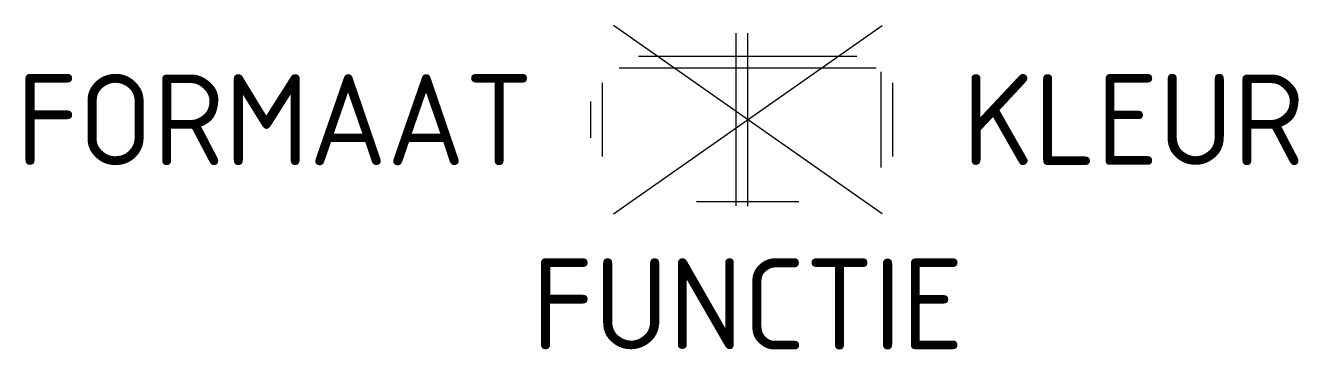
# Model space of a CAD drawing. Header units: metres. Extents: x -14.3 to 10.9, y -4.6 to 1.9.
import ezdxf
from ezdxf.enums import TextEntityAlignment as Align

# ---------------------------------------------------------------- set-up
doc = ezdxf.new("R2010")
doc.units = ezdxf.units.M
doc.styles.add('NLCS-ISO', font='NLCS-ISO.ttf')

msp = doc.modelspace()

# ---------------------------------------------------------------- linework, layer by layer
for p, q in [((-2.662, -1.864), (2.662, 1.864)), ((2.662, -1.864), (-2.662, 1.864)), ((-0.23, 1.139), (-0.23, 1.712)), ((0, 1.139), (0, 1.711)), ((-2.545, 1.024), (-0.115, 1.024)), ((-2.161, 1.254), (-0.115, 1.254)), ((-0.23, -1.706), (-0.23, 1.139)), ((-0.115, 1.254), (2.161, 1.254)), ((-0.115, 1.024), (2.545, 1.024)), ((0, -1.711), (0, 1.139)), ((2.645, -0.948), (2.645, 0.948)), ((-2.875, -0.728), (-2.875, 0.728)), ((2.875, -0.728), (2.875, 0.728)), ((-3.105, -0.362), (-3.105, 0.362)), ((-1.015, -1.621), (-0.115, -1.621)), ((-0.115, -1.621), (1.015, -1.621))]:
    msp.add_line(p, q)

# ---------------------------------------------------------------- texts
at = {"style": 'NLCS-ISO'}
msp.add_attdef('FORMAAT', text='', height=1.8, dxfattribs=at).set_placement((-4.25, 0), align=Align.MIDDLE_RIGHT)
msp.add_attdef('KLEUR', text='', height=1.8, dxfattribs=at).set_placement((4.25, 0), align=Align.MIDDLE_LEFT)
at = {"style": 'NLCS-ISO', "flags": 1}
msp.add_attdef('FUNCTIE', text='', height=1.8, dxfattribs=at).set_placement((0, -2.75), align=Align.TOP_CENTER)

doc.saveas('drawing.dxf')
